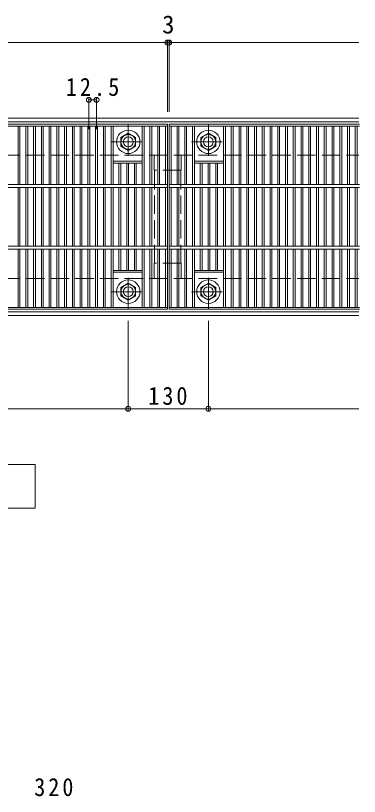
# Model space of a CAD drawing. Units: millimetres at full size, sheet at 1:10, with parts at other scales. Extents: x -2101 to 2475, y -1960 to 1590.
# Drawn here: x -1038 to -480, y 217 to 1484 of the extents above; entities that cross this region are included whole.
import ezdxf
from ezdxf.enums import TextEntityAlignment as Align

# ---------------------------------------------------------------- set-up
doc = ezdxf.new("R2010")
doc.units = ezdxf.units.MM
doc.header["$LTSCALE"] = 10
doc.header["$PDMODE"] = 32
doc.header["$PDSIZE"] = 8
doc.linetypes.add('CHAIN1', pattern=[8, 5, -1, 1, -1])
doc.linetypes.add('DASHED3', pattern=[4, 3, -1])
for name, color, linetype, lineweight in [('C-1', 2, 'Continuous', 9), ('C-2', 3, 'Continuous', 9), ('C-4', 7, 'Continuous', 9), ('C-5', 4, 'DASHED3', 9), ('C-8', 2, 'Continuous', 9), ('D-4', 7, 'Continuous', 9)]:
    doc.layers.add(name, color=color, linetype=linetype, lineweight=lineweight)
doc.styles.add('ＭＳ ゴシック', font='')
doc.styles.get('ＭＳ ゴシック').set_extended_font_data('MS Gothic')

msp = doc.modelspace()

# ---------------------------------------------------------------- linework, layer by layer
at = {"layer": 'C-1'}
for p, q in [((-481.01, 1317.56), (-2101.01, 1317.56)), ((-481.01, 1311.56), (-2101.01, 1311.56)), ((-481.01, 1003.56), (-2101.01, 1003.56)), ((-481.01, 997.56), (-2101.01, 997.56))]:
    msp.add_line(p, q, dxfattribs=at)
at = {"layer": 'C-1', "linetype": 'DASHED3'}
for p, q in [((-2101.01, 1257.56), (-481.01, 1257.56)), ((-2101.01, 1057.56), (-481.01, 1057.56))]:
    msp.add_line(p, q, dxfattribs=at)
at = {"layer": 'C-2'}
for p, q in [((-791.51, 1307.56), (-1788.51, 1307.56)), ((-1788.51, 1304.56), (-791.51, 1304.56)), ((-1033.71, 1304.56), (-1033.71, 1210.06)), ((-1030.71, 1304.56), (-1030.71, 1210.06)), ((-1021.13, 1304.56), (-1021.13, 1210.06)), ((-1018.13, 1304.56), (-1018.13, 1210.06)), ((-1008.55, 1304.56), (-1008.55, 1210.06)), ((-1005.55, 1304.56), (-1005.55, 1210.06)), ((-995.97, 1304.56), (-995.97, 1210.06)), ((-992.97, 1304.56), (-992.97, 1210.06)), ((-983.39, 1304.56), (-983.39, 1210.06)), ((-980.39, 1304.56), (-980.39, 1210.06)), ((-970.81, 1304.56), (-970.81, 1210.06)), ((-967.81, 1304.56), (-967.81, 1210.06)), ((-958.23, 1304.56), (-958.23, 1210.06)), ((-955.23, 1304.56), (-955.23, 1210.06)), ((-945.65, 1304.56), (-945.65, 1210.06)), ((-942.65, 1304.56), (-942.65, 1210.06)), ((-933.07, 1304.56), (-933.07, 1210.06)), ((-930.07, 1304.56), (-930.07, 1210.06)), ((-920.49, 1304.56), (-920.49, 1210.06)), ((-917.49, 1304.56), (-917.49, 1210.06)), ((-907.91, 1304.56), (-907.91, 1210.06)), ((-904.91, 1304.56), (-904.91, 1210.06)), ((-895.33, 1304.56), (-895.33, 1210.06)), ((-892.33, 1304.56), (-892.33, 1210.06)), ((-882.75, 1304.56), (-882.75, 1210.06)), ((-879.75, 1304.56), (-879.75, 1210.06)), ((-832.43, 1304.56), (-832.43, 1210.06)), ((-829.43, 1304.56), (-829.43, 1210.06)), ((-819.85, 1304.56), (-819.85, 1210.06)), ((-816.85, 1304.56), (-816.85, 1210.06)), ((-807.27, 1304.56), (-807.27, 1210.06)), ((-804.27, 1304.56), (-804.27, 1210.06)), ((-794.51, 1304.56), (-794.51, 1210.06)), ((-791.51, 1307.56), (-791.51, 1007.56)), ((-788.51, 1007.56), (-788.51, 1307.56)), ((-480.01, 1307.56), (-788.51, 1307.56)), ((-788.51, 1304.56), (-480.01, 1304.56)), ((-785.51, 1304.56), (-785.51, 1210.06)), ((-775.93, 1304.56), (-775.93, 1210.06)), ((-772.93, 1304.56), (-772.93, 1210.06)), ((-763.35, 1304.56), (-763.35, 1210.06)), ((-760.35, 1304.56), (-760.35, 1210.06)), ((-750.77, 1304.56), (-750.77, 1210.06)), ((-747.77, 1304.56), (-747.77, 1210.06)), ((-700.45, 1304.56), (-700.45, 1210.06)), ((-697.45, 1304.56), (-697.45, 1210.06)), ((-687.87, 1304.56), (-687.87, 1210.06)), ((-684.87, 1304.56), (-684.87, 1210.06)), ((-675.29, 1304.56), (-675.29, 1210.06)), ((-672.29, 1304.56), (-672.29, 1210.06)), ((-662.71, 1304.56), (-662.71, 1210.06)), ((-659.71, 1304.56), (-659.71, 1210.06)), ((-650.13, 1304.56), (-650.13, 1210.06)), ((-647.13, 1304.56), (-647.13, 1210.06)), ((-637.55, 1304.56), (-637.55, 1210.06)), ((-634.55, 1304.56), (-634.55, 1210.06)), ((-624.97, 1304.56), (-624.97, 1210.06)), ((-621.97, 1304.56), (-621.97, 1210.06)), ((-612.39, 1304.56), (-612.39, 1210.06)), ((-609.39, 1304.56), (-609.39, 1210.06)), ((-599.81, 1304.56), (-599.81, 1210.06)), ((-596.81, 1304.56), (-596.81, 1210.06)), ((-587.23, 1304.56), (-587.23, 1210.06)), ((-584.23, 1304.56), (-584.23, 1210.06)), ((-574.65, 1304.56), (-574.65, 1210.06)), ((-571.65, 1304.56), (-571.65, 1210.06)), ((-562.07, 1304.56), (-562.07, 1210.06)), ((-559.07, 1304.56), (-559.07, 1210.06)), ((-549.49, 1304.56), (-549.49, 1210.06)), ((-546.49, 1304.56), (-546.49, 1210.06)), ((-536.91, 1304.56), (-536.91, 1210.06)), ((-533.91, 1304.56), (-533.91, 1210.06)), ((-524.33, 1304.56), (-524.33, 1210.06)), ((-521.33, 1304.56), (-521.33, 1210.06)), ((-511.75, 1304.56), (-511.75, 1210.06)), ((-508.75, 1304.56), (-508.75, 1210.06)), ((-499.17, 1304.56), (-499.17, 1210.06)), ((-496.17, 1304.56), (-496.17, 1210.06)), ((-486.59, 1304.56), (-486.59, 1210.06)), ((-483.59, 1304.56), (-483.59, 1210.06)), ((-832.43, 1247.56), (-879.75, 1247.56)), ((-832.43, 1244.56), (-879.75, 1244.56)), ((-870.17, 1244.56), (-870.17, 1210.06)), ((-867.17, 1244.56), (-867.17, 1210.06)), ((-857.59, 1244.56), (-857.59, 1210.06)), ((-854.59, 1244.56), (-854.59, 1210.06)), ((-845.01, 1244.56), (-845.01, 1210.06)), ((-842.01, 1244.56), (-842.01, 1210.06)), ((-700.45, 1247.56), (-747.77, 1247.56)), ((-700.45, 1244.56), (-747.77, 1244.56)), ((-738.19, 1244.56), (-738.19, 1210.06)), ((-735.19, 1244.56), (-735.19, 1210.06)), ((-725.61, 1244.56), (-725.61, 1210.06)), ((-722.61, 1244.56), (-722.61, 1210.06)), ((-713.03, 1244.56), (-713.03, 1210.06)), ((-710.03, 1244.56), (-710.03, 1210.06)), ((-1788.51, 1210.06), (-791.51, 1210.06)), ((-1788.51, 1205.06), (-791.51, 1205.06)), ((-1033.71, 1205.06), (-1033.71, 1110.06)), ((-1030.71, 1205.06), (-1030.71, 1110.06)), ((-1021.13, 1205.06), (-1021.13, 1110.06)), ((-1018.13, 1205.06), (-1018.13, 1110.06)), ((-1008.55, 1205.06), (-1008.55, 1110.06)), ((-1005.55, 1205.06), (-1005.55, 1110.06)), ((-995.97, 1205.06), (-995.97, 1110.06)), ((-992.97, 1205.06), (-992.97, 1110.06)), ((-983.39, 1205.06), (-983.39, 1110.06)), ((-980.39, 1205.06), (-980.39, 1110.06)), ((-970.81, 1205.06), (-970.81, 1110.06)), ((-967.81, 1205.06), (-967.81, 1110.06)), ((-958.23, 1205.06), (-958.23, 1110.06)), ((-955.23, 1205.06), (-955.23, 1110.06)), ((-945.65, 1205.06), (-945.65, 1110.06)), ((-942.65, 1205.06), (-942.65, 1110.06)), ((-933.07, 1205.06), (-933.07, 1110.06)), ((-930.07, 1205.06), (-930.07, 1110.06)), ((-920.49, 1205.06), (-920.49, 1110.06)), ((-917.49, 1205.06), (-917.49, 1110.06)), ((-907.91, 1205.06), (-907.91, 1110.06)), ((-904.91, 1205.06), (-904.91, 1110.06)), ((-895.33, 1205.06), (-895.33, 1110.06)), ((-892.33, 1205.06), (-892.33, 1110.06)), ((-882.75, 1205.06), (-882.75, 1110.06)), ((-879.75, 1205.06), (-879.75, 1110.06)), ((-870.17, 1205.06), (-870.17, 1110.06)), ((-867.17, 1205.06), (-867.17, 1110.06)), ((-857.59, 1205.06), (-857.59, 1110.06)), ((-854.59, 1205.06), (-854.59, 1110.06)), ((-845.01, 1205.06), (-845.01, 1110.06)), ((-842.01, 1205.06), (-842.01, 1110.06)), ((-832.43, 1205.06), (-832.43, 1110.06)), ((-829.43, 1205.06), (-829.43, 1110.06)), ((-819.85, 1205.06), (-819.85, 1110.06)), ((-816.85, 1205.06), (-816.85, 1110.06)), ((-807.27, 1205.06), (-807.27, 1110.06)), ((-804.27, 1205.06), (-804.27, 1110.06)), ((-794.51, 1205.06), (-794.51, 1110.06)), ((-788.51, 1210.06), (-480.01, 1210.06)), ((-788.51, 1205.06), (-480.01, 1205.06)), ((-785.51, 1205.06), (-785.51, 1110.06)), ((-775.93, 1205.06), (-775.93, 1110.06)), ((-772.93, 1205.06), (-772.93, 1110.06)), ((-763.35, 1205.06), (-763.35, 1110.06)), ((-760.35, 1205.06), (-760.35, 1110.06)), ((-750.77, 1205.06), (-750.77, 1110.06)), ((-747.77, 1205.06), (-747.77, 1110.06)), ((-738.19, 1205.06), (-738.19, 1110.06)), ((-735.19, 1205.06), (-735.19, 1110.06)), ((-725.61, 1205.06), (-725.61, 1110.06)), ((-722.61, 1205.06), (-722.61, 1110.06)), ((-713.03, 1205.06), (-713.03, 1110.06)), ((-710.03, 1205.06), (-710.03, 1110.06)), ((-700.45, 1205.06), (-700.45, 1110.06)), ((-697.45, 1205.06), (-697.45, 1110.06)), ((-687.87, 1205.06), (-687.87, 1110.06)), ((-684.87, 1205.06), (-684.87, 1110.06)), ((-675.29, 1205.06), (-675.29, 1110.06)), ((-672.29, 1205.06), (-672.29, 1110.06)), ((-662.71, 1205.06), (-662.71, 1110.06)), ((-659.71, 1205.06), (-659.71, 1110.06)), ((-650.13, 1205.06), (-650.13, 1110.06)), ((-647.13, 1205.06), (-647.13, 1110.06)), ((-637.55, 1205.06), (-637.55, 1110.06)), ((-634.55, 1205.06), (-634.55, 1110.06)), ((-624.97, 1205.06), (-624.97, 1110.06)), ((-621.97, 1205.06), (-621.97, 1110.06)), ((-612.39, 1205.06), (-612.39, 1110.06)), ((-609.39, 1205.06), (-609.39, 1110.06)), ((-599.81, 1205.06), (-599.81, 1110.06)), ((-596.81, 1205.06), (-596.81, 1110.06)), ((-587.23, 1205.06), (-587.23, 1110.06)), ((-584.23, 1205.06), (-584.23, 1110.06)), ((-574.65, 1205.06), (-574.65, 1110.06)), ((-571.65, 1205.06), (-571.65, 1110.06)), ((-562.07, 1205.06), (-562.07, 1110.06)), ((-559.07, 1205.06), (-559.07, 1110.06)), ((-549.49, 1205.06), (-549.49, 1110.06)), ((-546.49, 1205.06), (-546.49, 1110.06)), ((-536.91, 1205.06), (-536.91, 1110.06)), ((-533.91, 1205.06), (-533.91, 1110.06)), ((-524.33, 1205.06), (-524.33, 1110.06)), ((-521.33, 1205.06), (-521.33, 1110.06)), ((-511.75, 1205.06), (-511.75, 1110.06)), ((-508.75, 1205.06), (-508.75, 1110.06)), ((-499.17, 1205.06), (-499.17, 1110.06)), ((-496.17, 1205.06), (-496.17, 1110.06)), ((-486.59, 1205.06), (-486.59, 1110.06)), ((-483.59, 1205.06), (-483.59, 1110.06)), ((-1788.51, 1110.06), (-791.51, 1110.06)), ((-1788.51, 1105.06), (-791.51, 1105.06)), ((-1033.71, 1105.06), (-1033.71, 1010.56)), ((-1030.71, 1105.06), (-1030.71, 1010.56)), ((-1021.13, 1105.06), (-1021.13, 1010.56)), ((-1018.13, 1105.06), (-1018.13, 1010.56)), ((-1008.55, 1105.06), (-1008.55, 1010.56)), ((-1005.55, 1105.06), (-1005.55, 1010.56)), ((-995.97, 1105.06), (-995.97, 1010.56)), ((-992.97, 1105.06), (-992.97, 1010.56)), ((-983.39, 1105.06), (-983.39, 1010.56)), ((-980.39, 1105.06), (-980.39, 1010.56)), ((-970.81, 1105.06), (-970.81, 1010.56)), ((-967.81, 1105.06), (-967.81, 1010.56)), ((-958.23, 1105.06), (-958.23, 1010.56)), ((-955.23, 1105.06), (-955.23, 1010.56)), ((-945.65, 1105.06), (-945.65, 1010.56)), ((-942.65, 1105.06), (-942.65, 1010.56)), ((-933.07, 1105.06), (-933.07, 1010.56)), ((-930.07, 1105.06), (-930.07, 1010.56)), ((-920.49, 1105.06), (-920.49, 1010.56)), ((-917.49, 1105.06), (-917.49, 1010.56)), ((-907.91, 1105.06), (-907.91, 1010.56)), ((-904.91, 1105.06), (-904.91, 1010.56)), ((-895.33, 1105.06), (-895.33, 1010.56)), ((-892.33, 1105.06), (-892.33, 1010.56)), ((-882.75, 1105.06), (-882.75, 1010.56)), ((-879.75, 1105.06), (-879.75, 1010.56)), ((-870.17, 1105.06), (-870.17, 1070.56)), ((-867.17, 1105.06), (-867.17, 1070.56)), ((-857.59, 1105.06), (-857.59, 1070.56)), ((-854.59, 1105.06), (-854.59, 1070.56)), ((-845.01, 1105.06), (-845.01, 1070.56)), ((-842.01, 1105.06), (-842.01, 1070.56)), ((-832.43, 1105.06), (-832.43, 1010.56)), ((-829.43, 1105.06), (-829.43, 1010.56)), ((-819.85, 1105.06), (-819.85, 1010.56)), ((-816.85, 1105.06), (-816.85, 1010.56)), ((-807.27, 1105.06), (-807.27, 1010.56)), ((-804.27, 1105.06), (-804.27, 1010.56)), ((-794.51, 1105.06), (-794.51, 1010.56)), ((-788.51, 1110.06), (-480.01, 1110.06)), ((-788.51, 1105.06), (-480.01, 1105.06)), ((-785.51, 1105.06), (-785.51, 1010.56)), ((-775.93, 1105.06), (-775.93, 1010.56)), ((-772.93, 1105.06), (-772.93, 1010.56)), ((-763.35, 1105.06), (-763.35, 1010.56)), ((-760.35, 1105.06), (-760.35, 1010.56)), ((-750.77, 1105.06), (-750.77, 1010.56)), ((-747.77, 1105.06), (-747.77, 1010.56)), ((-738.19, 1105.06), (-738.19, 1070.56)), ((-735.19, 1105.06), (-735.19, 1070.56)), ((-725.61, 1105.06), (-725.61, 1070.56)), ((-722.61, 1105.06), (-722.61, 1070.56)), ((-713.03, 1105.06), (-713.03, 1070.56)), ((-710.03, 1105.06), (-710.03, 1070.56)), ((-700.45, 1105.06), (-700.45, 1010.56)), ((-697.45, 1105.06), (-697.45, 1010.56)), ((-687.87, 1105.06), (-687.87, 1010.56)), ((-684.87, 1105.06), (-684.87, 1010.56)), ((-675.29, 1105.06), (-675.29, 1010.56)), ((-672.29, 1105.06), (-672.29, 1010.56)), ((-662.71, 1105.06), (-662.71, 1010.56)), ((-659.71, 1105.06), (-659.71, 1010.56)), ((-650.13, 1105.06), (-650.13, 1010.56)), ((-647.13, 1105.06), (-647.13, 1010.56)), ((-637.55, 1105.06), (-637.55, 1010.56)), ((-634.55, 1105.06), (-634.55, 1010.56)), ((-624.97, 1105.06), (-624.97, 1010.56)), ((-621.97, 1105.06), (-621.97, 1010.56)), ((-612.39, 1105.06), (-612.39, 1010.56)), ((-609.39, 1105.06), (-609.39, 1010.56)), ((-599.81, 1105.06), (-599.81, 1010.56)), ((-596.81, 1105.06), (-596.81, 1010.56)), ((-587.23, 1105.06), (-587.23, 1010.56)), ((-584.23, 1105.06), (-584.23, 1010.56)), ((-574.65, 1105.06), (-574.65, 1010.56)), ((-571.65, 1105.06), (-571.65, 1010.56)), ((-562.07, 1105.06), (-562.07, 1010.56)), ((-559.07, 1105.06), (-559.07, 1010.56)), ((-549.49, 1105.06), (-549.49, 1010.56)), ((-546.49, 1105.06), (-546.49, 1010.56)), ((-536.91, 1105.06), (-536.91, 1010.56)), ((-533.91, 1105.06), (-533.91, 1010.56)), ((-524.33, 1105.06), (-524.33, 1010.56)), ((-521.33, 1105.06), (-521.33, 1010.56)), ((-511.75, 1105.06), (-511.75, 1010.56)), ((-508.75, 1105.06), (-508.75, 1010.56)), ((-499.17, 1105.06), (-499.17, 1010.56)), ((-496.17, 1105.06), (-496.17, 1010.56)), ((-486.59, 1105.06), (-486.59, 1010.56)), ((-483.59, 1105.06), (-483.59, 1010.56)), ((-832.43, 1070.56), (-879.75, 1070.56)), ((-832.43, 1067.56), (-879.75, 1067.56)), ((-700.45, 1070.56), (-747.77, 1070.56)), ((-700.45, 1067.56), (-747.77, 1067.56)), ((-1788.51, 1010.56), (-791.51, 1010.56)), ((-1788.51, 1007.56), (-791.51, 1007.56)), ((-788.51, 1010.56), (-480.01, 1010.56)), ((-788.51, 1007.56), (-480.01, 1007.56))]:
    msp.add_line(p, q, dxfattribs=at)
at = {"layer": 'C-4'}
for p, q in [((-1788.51, 1440.09), (-791.51, 1440.09)), ((-791.51, 1443.09), (-791.51, 1327.56)), ((-791.51, 1440.09), (-788.51, 1440.09)), ((-788.51, 1443.09), (-788.51, 1327.56)), ((-788.51, 1440.09), (-481.01, 1440.09)), ((-918.99, 1350.15), (-918.99, 1299.84)), ((-918.99, 1347.15), (-906.41, 1347.15)), ((-906.41, 1350.15), (-906.41, 1299.84)), ((-855.01, 843.03), (-855.01, 988.56)), ((-725.01, 843.03), (-725.01, 988.56)), ((-1725.01, 846.03), (-855.01, 846.03)), ((-855.01, 846.03), (-725.01, 846.03)), ((-725.01, 846.03), (-481.01, 846.03))]:
    msp.add_line(p, q, dxfattribs=at)
for p in [(-791.51, 1440.09), (-788.51, 1440.09), (-918.99, 1347.15), (-906.41, 1347.15), (-855.01, 846.03), (-725.01, 846.03)]:
    msp.add_point(p, dxfattribs=at)
at = {"layer": 'C-5'}
for p, q in [((-813.01, 1233.06), (-813.01, 1257.56)), ((-769.01, 1233.06), (-769.01, 1257.56)), ((-769.01, 1233.06), (-813.01, 1233.06)), ((-812.22, 1082.06), (-812.22, 1233.06)), ((-769.8, 1082.06), (-769.8, 1233.06)), ((-769.01, 1082.06), (-813.01, 1082.06)), ((-813.01, 1082.06), (-813.01, 1057.56)), ((-769.01, 1082.06), (-769.01, 1057.56))]:
    msp.add_line(p, q, dxfattribs=at)
at = {"layer": 'C-5', "color": 7, "linetype": 'Continuous'}
for p, q in [((-1005.88, 755.43), (-1576.14, 755.43)), ((-1005.88, 684.82), (-1005.88, 755.43)), ((-1576.14, 684.82), (-1005.88, 684.82))]:
    msp.add_line(p, q, dxfattribs=at)
at = {"layer": 'C-8', "linetype": 'CHAIN1'}
for p, q in [((-855.01, 1306.56), (-855.01, 1251.56)), ((-725.01, 1306.56), (-725.01, 1251.56)), ((-882.51, 1279.06), (-827.51, 1279.06)), ((-752.51, 1279.06), (-697.51, 1279.06)), ((-855.01, 1008.56), (-855.01, 1063.56)), ((-725.01, 1008.56), (-725.01, 1063.56)), ((-882.51, 1036.06), (-827.51, 1036.06)), ((-752.51, 1036.06), (-697.51, 1036.06))]:
    msp.add_line(p, q, dxfattribs=at)
at = {"layer": 'C-8'}
for p, q in [((-867.01, 1285.99), (-867.01, 1272.13)), ((-737.01, 1285.99), (-737.01, 1272.13)), ((-867.01, 1272.13), (-855.01, 1265.2)), ((-855.01, 1265.2), (-843.01, 1272.13)), ((-737.01, 1272.13), (-725.01, 1265.2)), ((-725.01, 1265.2), (-713.01, 1272.13)), ((-867.01, 1042.99), (-855.01, 1049.91)), ((-867.01, 1029.13), (-867.01, 1042.99)), ((-855.01, 1049.91), (-843.01, 1042.99)), ((-737.01, 1042.99), (-725.01, 1049.91)), ((-737.01, 1029.13), (-737.01, 1042.99)), ((-725.01, 1049.91), (-713.01, 1042.99))]:
    msp.add_line(p, q, dxfattribs=at)
for points in [[(-867.01, 1285.99), (-855.01, 1292.91), (-843.01, 1285.99), (-843.01, 1272.13)], [(-737.01, 1285.99), (-725.01, 1292.91), (-713.01, 1285.99), (-713.01, 1272.13)], [(-867.01, 1029.13), (-855.01, 1022.2), (-843.01, 1029.13), (-843.01, 1042.99)], [(-737.01, 1029.13), (-725.01, 1022.2), (-713.01, 1029.13), (-713.01, 1042.99)]]:
    msp.add_lwpolyline(points, dxfattribs=at)
for centre, radius in [((-855.01, 1279.06), 19), ((-725.01, 1279.06), 19), ((-855.01, 1279.06), 12), ((-855.01, 1279.06), 8), ((-725.01, 1279.06), 12), ((-725.01, 1279.06), 8), ((-855.01, 1036.06), 19), ((-725.01, 1036.06), 19), ((-855.01, 1036.06), 12), ((-855.01, 1036.06), 8), ((-725.01, 1036.06), 12), ((-725.01, 1036.06), 8)]:
    msp.add_circle(centre, radius, dxfattribs=at)

# ---------------------------------------------------------------- texts
at = {"layer": 'C-4', "color": 2, "style": 'ＭＳ ゴシック'}
msp.add_text('3', height=29.33, dxfattribs=at).set_placement((-800.01, 1446.09), align=Align.BOTTOM_LEFT)
at = {"layer": 'C-4', "color": 2, "char_height": 29.33, "attachment_point": 7, "style": 'ＭＳ ゴシック'}
for s, insert in [('\\T1.28;\\W0.9;12.5', (-956.45, 1353.15)), ('\\T1.27;\\W0.9;130', (-822.51, 852.03))]:
    msp.add_mtext(s, dxfattribs=dict(at, insert=insert))
at = {"layer": 'D-4', "color": 2, "insert": (-1007.58, 217.33), "char_height": 29.33, "attachment_point": 7, "style": 'ＭＳ ゴシック'}
msp.add_mtext('\\T1.27;\\W0.9;320', dxfattribs=at)

doc.saveas('drawing.dxf')
